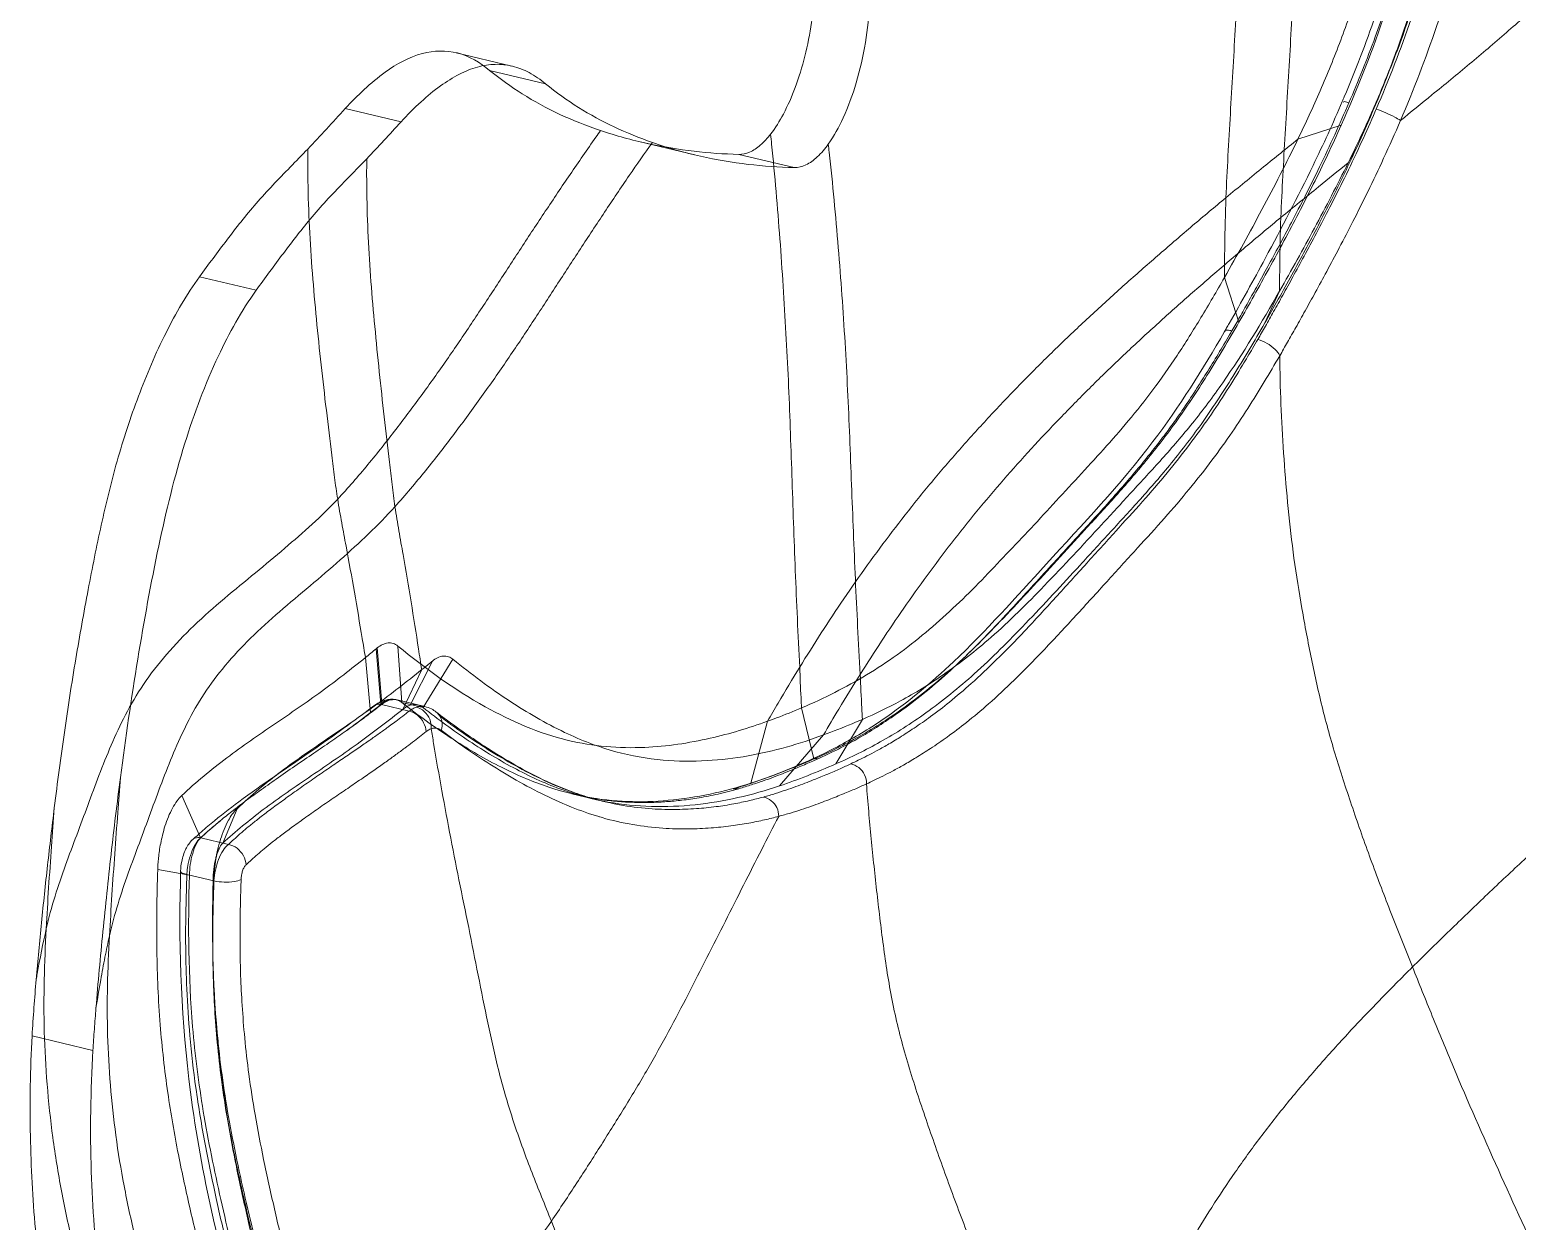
# Model space of a CAD drawing. Header units: inches. Extents: x 143011 to 144494, y -46023 to -44974.
# Drawn here: x 144004.98 to 144028.73, y -45915.22 to -45896.19 of the extents above; entities that cross this region are included whole.
import ezdxf

# ---------------------------------------------------------------- set-up
doc = ezdxf.new("R2010")
doc.units = ezdxf.units.IN
doc.header["$LTSCALE"] = 2
doc.header["$MEASUREMENT"] = 0
doc.layers.add('PRODUCT', color=1, linetype='CONTINUOUS', lineweight=15)

msp = doc.modelspace()

# ---------------------------------------------------------------- linework, layer by layer
at = {"layer": 'PRODUCT', "linetype": 'ByBlock'}
for p, q in [((144011.788, -45896.557), (144012.681, -45896.77)), ((144012.323, -45896.839), (144013.218, -45897.053)), ((144010.02, -45897.45), (144010.91, -45897.662)), ((144025.229, -45897.939), (144025.921, -45897.714)), ((144015.601, -45898.189), (144014.707, -45897.976)), ((144017.187, -45898.392), (144016.302, -45898.181)), ((144026.031, -45898.318), (144026.174, -45898.06)), ((144007.693, -45900.135), (144008.597, -45900.351)), ((144024.056, -45900.149), (144024.289, -45900.86)), ((144024.937, -45900.363), (144024.701, -45900.873)), ((144024.056, -45901.012), (144024.057, -45901.011)), ((144010.514, -45906.075), (144010.531, -45906.061)), ((144010.514, -45906.075), (144010.589, -45906.962)), ((144010.531, -45906.061), (144010.605, -45906.949)), ((144010.859, -45906.033), (144010.922, -45906.933)), ((144010.341, -45906.215), (144010.422, -45907.093)), ((144011.41, -45906.271), (144011.053, -45906.977)), ((144011.739, -45906.243), (144011.263, -45907.014)), ((144011.24, -45906.408), (144010.936, -45907.044)), ((144010.478, -45906.987), (144010.479, -45906.986)), ((144010.574, -45906.926), (144010.575, -45906.926)), ((144010.599, -45906.964), (144010.589, -45906.962)), ((144011.041, -45907.069), (144010.599, -45906.964)), ((144010.848, -45906.892), (144010.832, -45906.888)), ((144011.291, -45906.998), (144010.848, -45906.892)), ((144011.263, -45907.014), (144010.922, -45906.933)), ((144017.304, -45907.019), (144017.502, -45907.835)), ((144011.472, -45907.085), (144011.472, -45907.085)), ((144016.761, -45907.232), (144016.496, -45908.222)), ((144018.276, -45907.202), (144017.853, -45907.913)), ((144017.655, -45907.451), (144016.954, -45908.264)), ((144017.468, -45907.839), (144017.469, -45907.838)), ((144017.469, -45907.838), (144017.58, -45907.825)), ((144007.408, -45908.418), (144007.71, -45909.093)), ((144013.971, -45908.471), (144013.639, -45908.392)), ((144016.215, -45908.312), (144016.216, -45908.312)), ((144016.216, -45908.312), (144016.304, -45908.309)), ((144008.291, -45908.629), (144008.062, -45909.178)), ((144014.168, -45908.518), (144014.15, -45908.514)), ((144007.577, -45909.128), (144007.577, -45909.127)), ((144008.153, -45909.199), (144007.711, -45909.094)), ((144007.025, -45909.602), (144007.532, -45909.689)), ((144007.39, -45909.624), (144007.39, -45909.625)), ((144007.923, -45909.782), (144007.491, -45909.679)), ((144007.915, -45909.815), (144007.91, -45909.779)), ((144005.019, -45912.255), (144005.991, -45912.487))]:
    msp.add_line(p, q, dxfattribs=at)
for points, start_tangent, end_tangent in [([(144025.155, -45888.977), (144025.951, -45888.85), (144026.52, -45889.11), (144026.92, -45889.708), (144027.174, -45890.607), (144027.275, -45891.753), (144027.23, -45893.065), (144027.017, -45894.483), (144026.587, -45896.029), (144025.921, -45897.714)], (0.945941, 0.32434), (-0.40795, -0.913004)), ([(144026.174, -45898.06), (144026.814, -45896.512), (144027.266, -45895.053), (144027.542, -45893.557), (144027.63, -45892.098), (144027.538, -45890.794), (144027.278, -45889.826), (144026.868, -45889.202), (144026.289, -45888.929), (144025.511, -45889.043)], (0.417822, 0.908529), (-0.949689, -0.313193)), ([(144026.899, -45888.806), (144027.096, -45888.865), (144027.29, -45888.977), (144027.481, -45889.155), (144027.666, -45889.421), (144027.842, -45889.803), (144027.994, -45890.343), (144028.101, -45891.079), (144028.142, -45892.035), (144028.079, -45893.246), (144027.854, -45894.659), (144027.442, -45896.139), (144026.867, -45897.641)], (0.983888, -0.178783), (-0.393704, -0.919237)), ([(144026.613, -45888.998), (144026.752, -45889.045), (144026.936, -45889.154), (144027.115, -45889.326), (144027.29, -45889.584), (144027.453, -45889.953), (144027.594, -45890.472), (144027.692, -45891.18), (144027.726, -45892.102), (144027.66, -45893.266), (144027.438, -45894.611), (144027.039, -45896.015), (144026.481, -45897.457)], (0.971539, -0.236878), (-0.395938, -0.918277)), ([(144025.971, -45897.26), (144026.466, -45895.971), (144026.922, -45894.331), (144027.139, -45892.846), (144027.174, -45891.506), (144027.051, -45890.324), (144026.758, -45889.444)], (0.390602, 0.92056), (-0.467073, 0.884219)), ([(144026.714, -45889.289), (144026.861, -45889.525), (144027.001, -45889.843), (144027.123, -45890.263), (144027.219, -45890.816), (144027.274, -45891.525), (144027.277, -45892.32), (144027.227, -45893.08), (144027.135, -45893.788), (144026.993, -45894.532), (144026.777, -45895.362), (144026.464, -45896.305), (144026.044, -45897.359)], (0.597827, -0.801625), (-0.395338, -0.918536)), ([(144024.08, -45898.873), (144024.113, -45898.205), (144024.151, -45897.533), (144024.19, -45896.864), (144024.229, -45896.195), (144024.268, -45895.527), (144024.307, -45894.858), (144024.35, -45894.188), (144024.398, -45893.518), (144024.455, -45892.848), (144024.522, -45892.181), (144024.6, -45891.52), (144024.688, -45890.866), (144024.783, -45890.219), (144024.868, -45889.67)], (0.042918, 0.999079), (0.155265, 0.987873)), ([(144025.229, -45897.939), (144025.585, -45897.164), (144025.914, -45896.357), (144026.197, -45895.534), (144026.416, -45894.726), (144026.567, -45893.938), (144026.658, -45893.137), (144026.687, -45892.306), (144026.643, -45891.487), (144026.534, -45890.826), (144026.37, -45890.328), (144026.161, -45889.968), (144025.907, -45889.726), (144025.604, -45889.598), (144025.255, -45889.585), (144024.868, -45889.67)], (0.43439, 0.900725), (-0.956838, -0.290623)), ([(144025.766, -45889.885), (144025.751, -45889.977), (144025.653, -45890.614), (144025.56, -45891.254), (144025.473, -45891.898), (144025.396, -45892.546), (144025.33, -45893.199), (144025.274, -45893.857), (144025.226, -45894.519), (144025.183, -45895.184), (144025.143, -45895.85), (144025.104, -45896.518), (144025.065, -45897.186), (144025.027, -45897.854), (144024.989, -45898.523), (144024.957, -45899.189)], (-0.155995, -0.987758), (-0.041311, -0.999146)), ([(144025.766, -45889.885), (144026.125, -45889.805), (144026.452, -45889.804), (144026.739, -45889.899), (144026.984, -45890.096), (144027.196, -45890.404), (144027.376, -45890.858), (144027.508, -45891.506), (144027.569, -45892.332), (144027.552, -45893.211), (144027.465, -45894.053), (144027.324, -45894.835), (144027.136, -45895.568), (144026.908, -45896.271), (144026.642, -45896.966), (144026.346, -45897.652), (144026.031, -45898.318)], (0.956505, 0.291715), (-0.441215, -0.897401)), ([(144034.118, -45891.707), (144033.458, -45892.208), (144032.802, -45892.702), (144032.15, -45893.197), (144031.51, -45893.694), (144030.888, -45894.197), (144030.284, -45894.703), (144029.699, -45895.213), (144029.13, -45895.727), (144028.558, -45896.236), (144027.97, -45896.737), (144027.37, -45897.231), (144026.867, -45897.641)], (-0.794673, -0.607038), (-0.775015, -0.631943)), ([(144026.218, -45897.93), (144026.523, -45897.245), (144026.801, -45896.54), (144027.055, -45895.791), (144027.286, -45894.946), (144027.458, -45894.058), (144027.551, -45893.223), (144027.571, -45892.551)], (0.429344, 0.903141), (-0.008343, 0.999965)), ([(144017.506, -45895.543), (144017.463, -45896.075), (144017.357, -45896.615), (144017.202, -45897.114), (144017.014, -45897.537), (144016.81, -45897.858)], (-0.014858, -0.99989), (-0.613398, -0.789774)), ([(144018.384, -45895.752), (144018.325, -45896.396), (144018.177, -45897.039), (144017.968, -45897.599), (144017.731, -45898.016)], (-0.014306, -0.999898), (-0.580991, -0.81391)), ([(144012.323, -45896.839), (144011.809, -45896.562), (144011.255, -45896.569), (144010.656, -45896.869), (144010.02, -45897.45)], (-0.772767, 0.63469), (-0.672693, -0.739922)), ([(144013.218, -45897.053), (144012.955, -45896.875), (144012.687, -45896.772), (144012.414, -45896.743), (144012.132, -45896.786), (144011.841, -45896.901), (144011.54, -45897.087), (144011.229, -45897.341), (144010.91, -45897.662)], (-0.773402, 0.633915), (-0.674097, -0.738643)), ([(144014.097, -45897.801), (144013.436, -45897.537), (144012.846, -45897.215), (144012.323, -45896.839)], (-0.947564, 0.319567), (-0.772767, 0.63469)), ([(144014.923, -45897.991), (144014.314, -45897.742), (144013.745, -45897.431), (144013.218, -45897.053)], (-0.943866, 0.330328), (-0.773402, 0.633915)), ([(144025.939, -45897.337), (144025.971, -45897.26)], (0.39408, 0.919076), (0.390602, 0.92056)), ([(144010.02, -45897.45), (144009.721, -45897.776), (144009.42, -45898.095)], (-0.672693, -0.739922), (-0.690668, -0.723172)), ([(144024.132, -45900.881), (144024.708, -45899.842), (144025.472, -45898.359), (144025.939, -45897.337)], (0.49739, 0.867527), (0.393405, 0.919365)), ([(144026.044, -45897.359), (144025.817, -45897.868)], (-0.395355, -0.918528), (-0.417323, -0.908758)), ([(144025.951, -45897.348), (144025.974, -45897.338), (144026.044, -45897.359)], (0.660713, 0.750638), (0.943073, -0.332586)), ([(144026.481, -45897.457), (144026.437, -45897.56)], (-0.39594, -0.918277), (-0.400547, -0.916276)), ([(144026.481, -45897.457), (144026.632, -45897.517), (144026.775, -45897.585), (144026.867, -45897.641)], (0.943058, -0.332628), (0.788293, -0.6153)), ([(144010.91, -45897.662), (144010.636, -45897.959), (144010.362, -45898.25)], (-0.674097, -0.738643), (-0.690457, -0.723374)), ([(144025.921, -45897.714), (144025.702, -45898.192), (144025.475, -45898.659), (144025.242, -45899.116), (144025.007, -45899.563), (144024.769, -45900.002), (144024.53, -45900.435), (144024.289, -45900.86)], (-0.40795, -0.913004), (-0.497983, -0.867187)), ([(144026.437, -45897.56), (144026.22, -45898.04), (144025.973, -45898.559), (144025.74, -45899.023), (144025.525, -45899.438), (144025.328, -45899.808), (144025.149, -45900.137), (144024.988, -45900.43), (144024.842, -45900.691), (144024.71, -45900.925), (144024.589, -45901.135)], (-0.400547, -0.916276), (-0.501727, -0.865026)), ([(144026.867, -45897.641), (144026.599, -45898.243), (144026.346, -45898.777), (144026.109, -45899.251), (144025.89, -45899.674), (144025.689, -45900.05), (144025.508, -45900.384), (144025.345, -45900.68), (144025.197, -45900.944), (144025.063, -45901.181), (144024.94, -45901.396)], (-0.393445, -0.919348), (-0.502379, -0.864648)), ([(144009.898, -45903.687), (144010.38, -45903.135), (144010.83, -45902.569), (144011.258, -45901.998), (144011.666, -45901.424), (144012.058, -45900.846), (144012.442, -45900.264), (144012.826, -45899.677), (144013.213, -45899.09), (144013.609, -45898.501), (144014.021, -45897.907), (144014.097, -45897.801)], (0.680035, 0.73318), (0.582346, 0.812941)), ([(144010.813, -45903.806), (144011.304, -45903.228), (144011.763, -45902.638), (144012.197, -45902.047), (144012.61, -45901.456), (144013.006, -45900.865), (144013.391, -45900.276), (144013.774, -45899.689), (144014.16, -45899.103), (144014.553, -45898.519), (144014.923, -45897.991)], (0.666847, 0.745195), (0.582549, 0.812795)), ([(144016.302, -45898.181), (144015.588, -45898.131), (144014.849, -45898.008), (144014.097, -45897.801)], (-0.999701, 0.024437), (-0.947564, 0.319566)), ([(144017.187, -45898.392), (144016.451, -45898.34), (144015.693, -45898.211), (144014.923, -45897.991)], (-0.999731, 0.023193), (-0.943867, 0.330327)), ([(144016.81, -45897.858), (144016.646, -45898.034), (144016.475, -45898.145), (144016.302, -45898.181)], (-0.613425, -0.789753), (-0.999701, 0.024437)), ([(144016.81, -45897.858), (144016.827, -45898.018), (144016.898, -45898.775), (144016.959, -45899.531), (144017.011, -45900.286), (144017.056, -45901.039), (144017.094, -45901.792), (144017.124, -45902.544), (144017.15, -45903.301), (144017.176, -45904.063), (144017.204, -45904.827), (144017.238, -45905.594), (144017.275, -45906.37)], (0.100891, -0.994898), (0.050401, -0.998729)), ([(144024.056, -45900.149), (144024.655, -45899.063), (144025.229, -45897.939)], (0.494951, 0.868921), (0.434389, 0.900725)), ([(144025.229, -45897.939), (144024.683, -45898.38), (144024.08, -45898.873)], (-0.778408, -0.627759), (-0.77321, -0.634149)), ([(144025.817, -45897.868), (144025.577, -45898.377), (144025.344, -45898.847), (144025.127, -45899.267), (144024.93, -45899.639), (144024.749, -45899.972), (144024.585, -45900.272), (144024.435, -45900.541)], (-0.417323, -0.908758), (-0.488359, -0.872643)), ([(144009.42, -45898.095), (144009.14, -45898.384), (144008.862, -45898.673), (144008.598, -45898.964), (144008.355, -45899.256), (144008.128, -45899.549), (144007.908, -45899.841), (144007.693, -45900.135)], (-0.690672, -0.723168), (-0.588258, -0.808673)), ([(144010.362, -45898.25), (144010.038, -45898.584), (144009.748, -45898.887), (144009.491, -45899.177), (144009.256, -45899.467), (144009.031, -45899.761), (144008.812, -45900.056), (144008.597, -45900.351)], (-0.690457, -0.723374), (-0.58553, -0.810651)), ([(144009.898, -45903.687), (144009.848, -45903.34), (144009.804, -45902.985), (144009.717, -45902.265), (144009.634, -45901.54), (144009.559, -45900.813), (144009.495, -45900.081), (144009.447, -45899.343), (144009.423, -45898.605), (144009.42, -45898.095)], (-0.155517, 0.987833), (0.006531, 0.999979)), ([(144010.813, -45903.806), (144010.766, -45903.453), (144010.724, -45903.094), (144010.641, -45902.372), (144010.562, -45901.651), (144010.491, -45900.931), (144010.43, -45900.213), (144010.386, -45899.498), (144010.363, -45898.787), (144010.362, -45898.25)], (-0.145949, 0.989292), (0.009626, 0.999954)), ([(144017.731, -45898.016), (144017.555, -45898.221), (144017.372, -45898.35), (144017.187, -45898.392)], (-0.581017, -0.813891), (-0.999731, 0.023193)), ([(144017.731, -45898.016), (144017.746, -45898.148), (144017.824, -45898.91), (144017.891, -45899.67), (144017.95, -45900.429), (144017.999, -45901.187), (144018.04, -45901.944), (144018.074, -45902.699), (144018.103, -45903.455), (144018.132, -45904.21), (144018.164, -45904.965), (144018.2, -45905.722), (144018.24, -45906.484)], (0.109683, -0.993967), (0.055571, -0.998455)), ([(144024.701, -45900.873), (144024.917, -45900.491), (144025.132, -45900.104), (144025.345, -45899.711), (144025.556, -45899.312), (144025.765, -45898.904), (144025.972, -45898.488), (144026.174, -45898.06)], (0.496712, 0.867915), (0.417822, 0.908529)), ([(144026.031, -45898.318), (144025.494, -45899.358), (144024.937, -45900.363)], (-0.441215, -0.897401), (-0.495905, -0.868377)), ([(144026.031, -45898.318), (144025.559, -45898.7), (144024.957, -45899.189)], (-0.778805, -0.627266), (-0.774534, -0.632532)), ([(144017.275, -45906.37), (144017.619, -45905.822), (144017.98, -45905.277), (144018.358, -45904.737), (144018.754, -45904.203), (144019.168, -45903.674), (144019.601, -45903.154), (144020.051, -45902.644), (144020.514, -45902.144), (144020.992, -45901.652), (144021.484, -45901.168), (144021.987, -45900.695), (144022.5, -45900.23), (144023.021, -45899.772), (144023.548, -45899.319), (144024.08, -45898.873)], (0.520298, 0.853985), (0.770001, 0.638042)), ([(144024.056, -45900.149), (144024.062, -45899.646), (144024.08, -45898.873)], (0.00702, 0.999975), (0.030195, 0.999544)), ([(144018.24, -45906.484), (144018.58, -45905.955), (144018.936, -45905.428), (144019.308, -45904.906), (144019.697, -45904.389), (144020.104, -45903.879), (144020.529, -45903.377), (144020.972, -45902.882), (144021.429, -45902.396), (144021.9, -45901.918), (144022.384, -45901.447), (144022.881, -45900.984), (144023.388, -45900.528), (144023.905, -45900.077), (144024.428, -45899.631), (144024.957, -45899.189)], (0.529743, 0.848158), (0.771211, 0.63658)), ([(144024.937, -45900.363), (144024.94, -45899.956), (144024.957, -45899.189)], (0.005466, 0.999985), (0.029052, 0.999578)), ([(144007.693, -45900.135), (144007.157, -45901.029), (144006.718, -45902.041), (144006.376, -45903.082), (144006.123, -45904.1), (144005.915, -45905.13), (144005.717, -45906.234), (144005.534, -45907.411), (144005.374, -45908.613)], (-0.588258, -0.808673), (-0.122614, -0.992454)), ([(144017.304, -45907.019), (144017.838, -45906.771), (144018.344, -45906.491), (144018.829, -45906.172), (144019.288, -45905.813), (144019.722, -45905.429), (144020.131, -45905.03), (144020.525, -45904.616), (144020.919, -45904.202), (144021.319, -45903.77), (144021.724, -45903.331), (144022.126, -45902.891), (144022.522, -45902.437), (144022.913, -45901.943), (144023.301, -45901.391), (144023.681, -45900.788), (144024.056, -45900.149)], (0.920616, 0.39047), (0.494946, 0.868924)), ([(144008.597, -45900.351), (144007.993, -45901.4), (144007.459, -45902.791), (144007.042, -45904.431), (144006.707, -45906.239), (144006.429, -45908.131)], (-0.58553, -0.810651), (-0.129303, -0.991605)), ([(144024.937, -45900.363), (144024.029, -45901.828), (144023.546, -45902.473), (144023.058, -45903.044), (144022.573, -45903.575), (144022.098, -45904.092), (144021.181, -45905.069), (144020.331, -45905.892), (144019.564, -45906.491), (144018.883, -45906.908), (144018.276, -45907.202)], (-0.495905, -0.868377), (-0.916157, -0.40082)), ([(144024.435, -45900.541), (144024.299, -45900.783), (144024.175, -45900.998)], (-0.488359, -0.872643), (-0.500697, -0.865623)), ([(144024.289, -45900.86), (144023.778, -45901.712), (144023.273, -45902.466), (144022.775, -45903.109), (144022.291, -45903.668), (144021.826, -45904.178), (144021.378, -45904.668), (144020.527, -45905.584), (144019.724, -45906.378), (144018.958, -45907.002), (144018.225, -45907.475), (144017.502, -45907.835)], (-0.497988, -0.867184), (-0.914741, -0.40404)), ([(144017.853, -45907.913), (144018.561, -45907.563), (144019.29, -45907.099), (144020.062, -45906.476), (144020.88, -45905.673), (144021.752, -45904.739), (144022.21, -45904.239), (144022.685, -45903.719), (144023.178, -45903.148), (144023.683, -45902.492), (144024.191, -45901.727), (144024.701, -45900.873)], (0.915207, 0.402983), (0.496711, 0.867916)), ([(144017.922, -45907.615), (144018.59, -45907.212), (144019.733, -45906.281), (144021.208, -45904.726), (144022.916, -45902.767), (144024.057, -45901.011)], (0.882015, 0.471222), (0.499394, 0.866375)), ([(144024.139, -45901.06), (144023.957, -45901.369)], (-0.502827, -0.864387), (-0.514351, -0.857579)), ([(144024.057, -45901.012), (144024.092, -45900.951)], (0.501398, 0.865217), (0.499507, 0.86631)), ([(144024.057, -45901.011), (144024.057, -45901.01), (144024.1, -45900.989), (144024.175, -45900.998)], (0.49534, 0.868699), (0.963783, -0.266688)), ([(144024.092, -45900.951), (144024.132, -45900.881)], (0.499507, 0.86631), (0.49739, 0.867527)), ([(144024.175, -45900.998), (144024.139, -45901.06)], (-0.500703, -0.865619), (-0.502827, -0.864387)), ([(144024.506, -45901.278), (144024.347, -45901.544)], (-0.506703, -0.86212), (-0.517097, -0.855927)), ([(144024.589, -45901.135), (144024.506, -45901.278)], (-0.501721, -0.865029), (-0.506703, -0.86212)), ([(144024.589, -45901.135), (144024.737, -45901.198), (144024.867, -45901.295), (144024.94, -45901.396)], (0.964098, -0.265547), (0.356401, -0.934333)), ([(144023.957, -45901.369), (144023.767, -45901.68), (144023.596, -45901.949), (144023.437, -45902.191), (144023.279, -45902.419), (144023.114, -45902.645), (144022.935, -45902.878), (144022.736, -45903.125), (144022.515, -45903.387), (144022.278, -45903.658), (144022.022, -45903.943), (144021.746, -45904.245), (144021.45, -45904.572), (144021.135, -45904.918), (144020.81, -45905.273), (144020.48, -45905.627), (144020.14, -45905.98), (144019.779, -45906.332), (144019.39, -45906.678), (144018.994, -45906.991), (144018.646, -45907.236), (144018.352, -45907.422), (144018.086, -45907.574), (144017.828, -45907.708)], (-0.514351, -0.857579), (-0.896082, -0.443889)), ([(144024.347, -45901.544), (144024.092, -45901.957), (144023.812, -45902.38), (144023.498, -45902.815), (144023.141, -45903.266), (144022.747, -45903.726), (144022.318, -45904.201), (144021.857, -45904.71), (144021.359, -45905.258), (144020.865, -45905.793), (144020.414, -45906.254), (144020.013, -45906.631), (144019.665, -45906.927), (144019.364, -45907.159), (144019.101, -45907.342), (144018.873, -45907.49), (144018.675, -45907.609), (144018.501, -45907.706), (144018.347, -45907.787), (144018.211, -45907.855), (144018.089, -45907.913)], (-0.517097, -0.855927), (-0.906137, -0.422984)), ([(144024.94, -45901.396), (144024.692, -45901.813), (144024.43, -45902.236), (144024.141, -45902.672), (144023.815, -45903.121), (144023.448, -45903.582), (144023.047, -45904.048), (144022.615, -45904.525), (144022.153, -45905.032), (144021.653, -45905.58), (144021.155, -45906.114), (144020.697, -45906.578), (144020.29, -45906.956), (144019.936, -45907.252), (144019.629, -45907.484), (144019.363, -45907.667), (144019.132, -45907.814), (144018.932, -45907.932), (144018.756, -45908.028), (144018.601, -45908.108), (144018.463, -45908.175), (144018.341, -45908.233)], (-0.502386, -0.864643), (-0.908641, -0.417578)), ([(144027.059, -45911.156), (144026.719, -45910.3), (144026.41, -45909.487), (144026.122, -45908.673), (144025.856, -45907.859), (144025.628, -45907.046), (144025.445, -45906.236), (144025.294, -45905.431), (144025.167, -45904.63), (144025.075, -45903.836), (144025.009, -45903.048), (144024.964, -45902.266), (144024.941, -45901.491), (144024.94, -45901.396)], (-0.373453, 0.927649), (-0.014729, 0.999892)), ([(144027.059, -45911.156), (144027.618, -45910.608), (144028.186, -45910.061), (144028.769, -45909.512), (144029.369, -45908.969), (144029.982, -45908.433), (144030.605, -45907.902), (144031.24, -45907.373), (144031.887, -45906.846), (144032.544, -45906.321), (144033.21, -45905.798), (144033.886, -45905.28), (144034.576, -45904.765), (144035.278, -45904.255), (144035.999, -45903.749), (144036.741, -45903.248)], (0.710061, 0.70414), (0.833492, 0.552531)), ([(144005.245, -45910.546), (144005.385, -45910.026), (144005.552, -45909.532), (144005.731, -45909.05), (144005.908, -45908.575), (144006.087, -45908.096), (144006.282, -45907.615), (144006.509, -45907.132), (144006.797, -45906.646), (144007.164, -45906.168), (144007.602, -45905.707), (144008.09, -45905.271), (144008.585, -45904.862), (144009.053, -45904.47), (144009.49, -45904.086), (144009.898, -45903.687)], (0.220897, 0.975297), (0.686632, 0.727005)), ([(144009.898, -45903.687), (144009.963, -45904.066), (144010.032, -45904.437), (144010.165, -45905.172), (144010.29, -45905.909), (144010.341, -45906.215)], (0.15544, -0.987845), (0.163714, -0.986508)), ([(144006.255, -45910.656), (144006.392, -45910.146), (144006.554, -45909.66), (144006.732, -45909.177), (144006.91, -45908.695), (144007.088, -45908.214), (144007.279, -45907.736), (144007.497, -45907.262), (144007.765, -45906.796), (144008.102, -45906.344), (144008.508, -45905.906), (144008.968, -45905.483), (144009.458, -45905.07), (144009.938, -45904.656), (144010.392, -45904.238), (144010.813, -45903.806)], (0.21918, 0.975684), (0.672579, 0.740025)), ([(144011.24, -45906.408), (144011.189, -45906.078), (144011.07, -45905.325), (144010.942, -45904.571), (144010.876, -45904.192), (144010.813, -45903.806)], (-0.154262, 0.98803), (-0.146003, 0.989284)), ([(144010.341, -45906.215), (144010.514, -45906.075)], (0.778558, 0.627572), (0.774549, 0.632514)), ([(144010.531, -45906.061), (144010.703, -45905.982), (144010.784, -45905.991), (144010.859, -45906.033)], (0.774053, 0.633121), (0.773981, -0.633209)), ([(144010.859, -45906.033), (144012.253, -45907), (144013.576, -45907.537), (144014.8, -45907.65), (144015.847, -45907.503), (144016.761, -45907.232)], (0.773981, -0.633208), (0.938974, 0.343989)), ([(144007.408, -45908.418), (144008.127, -45907.818), (144008.891, -45907.278), (144009.641, -45906.755), (144010.341, -45906.215)], (0.731057, 0.682316), (0.778558, 0.627572)), ([(144011.41, -45906.271), (144011.367, -45906.306), (144011.24, -45906.408)], (-0.775096, -0.631843), (-0.778858, -0.627201)), ([(144011.739, -45906.243), (144011.668, -45906.202), (144011.586, -45906.191), (144011.41, -45906.271)], (-0.774574, 0.632483), (-0.775096, -0.631843)), ([(144017.655, -45907.451), (144016.453, -45907.784), (144015.796, -45907.861), (144015.095, -45907.852), (144014.339, -45907.718), (144013.521, -45907.41), (144012.642, -45906.908), (144011.739, -45906.243)], (-0.93835, -0.345687), (-0.774574, 0.632483)), ([(144011.24, -45906.408), (144010.503, -45906.976), (144009.754, -45907.498), (144009.003, -45908.028), (144008.291, -45908.629)], (-0.778858, -0.627201), (-0.725953, -0.687744)), ([(144017.275, -45906.37), (144016.929, -45906.942), (144016.761, -45907.232)], (-0.527454, -0.849584), (-0.49637, -0.868111)), ([(144017.304, -45907.019), (144017.296, -45906.856), (144017.275, -45906.37)], (-0.044644, 0.999003), (-0.043402, 0.999058)), ([(144018.24, -45906.484), (144017.899, -45907.037), (144017.655, -45907.451)], (-0.536287, -0.844036), (-0.499974, -0.86604)), ([(144018.276, -45907.202), (144018.267, -45907.022), (144018.24, -45906.484)], (-0.050177, 0.99874), (-0.047698, 0.998862)), ([(144007.879, -45908.865), (144008.318, -45908.52), (144009.485, -45907.704), (144010.478, -45906.985)], (0.769125, 0.639099), (0.795307, 0.606207)), ([(144010.589, -45906.962), (144010.422, -45907.093)], (-0.785579, -0.618761), (-0.790336, -0.612674)), ([(144010.599, -45906.964), (144010.432, -45907.092)], (-0.790463, -0.612509), (-0.796002, -0.605294)), ([(144010.478, -45906.987), (144010.537, -45906.946), (144010.574, -45906.926)], (0.790528, 0.612426), (0.898905, 0.438143)), ([(144010.479, -45906.986), (144010.509, -45906.969), (144010.599, -45906.964)], (0.796616, 0.604486), (0.975178, -0.221423)), ([(144010.575, -45906.926), (144010.66, -45906.894)], (0.899457, 0.43701), (0.968932, 0.247328)), ([(144010.575, -45906.926), (144010.584, -45906.922), (144010.676, -45906.916)], (0.899902, 0.436092), (0.974221, -0.225597)), ([(144010.605, -45906.949), (144010.589, -45906.962)], (-0.806, -0.591915), (-0.781884, -0.623424)), ([(144010.637, -45906.937), (144010.599, -45906.964)], (-0.847501, -0.530793), (-0.793159, -0.609014)), ([(144010.922, -45906.933), (144010.771, -45906.883), (144010.605, -45906.949)], (-0.787151, 0.61676), (-0.805989, -0.59193)), ([(144010.676, -45906.916), (144010.637, -45906.937)], (-0.900428, -0.435005), (-0.847501, -0.530793)), ([(144010.66, -45906.894), (144010.824, -45906.887)], (0.968932, 0.247328), (0.985571, -0.16926)), ([(144010.768, -45906.888), (144010.676, -45906.916)], (-0.992656, -0.12097), (-0.900337, -0.435194)), ([(144010.798, -45906.886), (144010.778, -45906.887), (144010.768, -45906.888)], (-0.999956, 0.00942), (-0.992656, -0.12097)), ([(144010.849, -45906.892), (144010.798, -45906.886)], (-0.972629, 0.232364), (-0.999956, 0.00942)), ([(144010.824, -45906.887), (144010.849, -45906.892)], (0.985571, -0.16926), (0.971913, -0.235342)), ([(144016.496, -45908.222), (144015.177, -45908.495), (144014.526, -45908.514), (144013.865, -45908.44), (144013.184, -45908.255), (144012.468, -45907.945), (144011.71, -45907.501), (144010.922, -45906.933)], (-0.952116, -0.305736), (-0.787156, 0.616754)), ([(144010.936, -45907.044), (144010.994, -45907.003), (144011.053, -45906.977)], (0.77456, 0.6325), (0.948726, 0.316101)), ([(144011.098, -45907.032), (144011.041, -45907.069)], (-0.87496, -0.484194), (-0.795565, -0.605868)), ([(144011.053, -45906.977), (144011.159, -45906.967), (144011.263, -45907.014)], (0.948726, 0.316101), (0.785081, -0.619393)), ([(144011.155, -45907.006), (144011.098, -45907.032)], (-0.946443, -0.322872), (-0.87496, -0.484194)), ([(144011.236, -45906.992), (144011.155, -45907.006)], (-0.999881, -0.01543), (-0.946451, -0.322848)), ([(144011.155, -45907.006), (144011.281, -45907.075), (144011.367, -45907.201)], (0.973619, -0.228181), (0.366812, -0.930295)), ([(144011.291, -45906.998), (144011.236, -45906.992)], (-0.973588, 0.228312), (-0.999881, -0.01543)), ([(144011.263, -45907.014), (144011.999, -45907.549), (144012.751, -45907.999), (144013.493, -45908.329), (144014.214, -45908.522), (144015.607, -45908.565), (144016.954, -45908.264)], (0.785831, -0.618442), (0.947845, 0.318732)), ([(144011.291, -45906.998), (144011.396, -45907.036)], (0.972831, -0.231516), (0.889729, -0.45649)), ([(144011.396, -45907.036), (144011.472, -45907.085)], (0.889729, -0.45649), (0.79076, -0.612127)), ([(144016.761, -45907.232), (144016.905, -45907.179), (144017.304, -45907.019)], (0.938972, 0.343993), (0.920621, 0.390458)), ([(144008.062, -45909.178), (144008.71, -45908.644), (144009.481, -45908.1), (144010.258, -45907.561), (144010.936, -45907.044)], (0.737968, 0.674836), (0.78332, 0.621619)), ([(144010.422, -45907.093), (144010.032, -45907.386)], (-0.790336, -0.612674), (-0.807808, -0.589445)), ([(144010.245, -45907.233), (144010.032, -45907.386)], (-0.804975, -0.593309), (-0.81531, -0.579025)), ([(144010.432, -45907.092), (144010.245, -45907.233)], (-0.796002, -0.605294), (-0.804975, -0.593309)), ([(144010.811, -45907.245), (144010.719, -45907.312)], (-0.800473, -0.599369), (-0.804954, -0.593338)), ([(144010.825, -45907.234), (144010.811, -45907.245)], (-0.799844, -0.600208), (-0.800473, -0.599369)), ([(144010.937, -45907.149), (144010.825, -45907.234)], (-0.795321, -0.606188), (-0.799844, -0.600208)), ([(144011.041, -45907.069), (144010.937, -45907.149)], (-0.791965, -0.610567), (-0.795321, -0.606188)), ([(144011.041, -45907.069), (144011.172, -45907.135), (144011.271, -45907.255)], (0.974911, -0.222594), (0.466399, -0.884575)), ([(144011.271, -45907.255), (144011.312, -45907.398)], (0.466399, -0.884575), (0.047001, -0.998895)), ([(144011.367, -45907.201), (144011.391, -45907.353)], (0.366812, -0.930295), (-0.067394, -0.997726)), ([(144011.472, -45907.085), (144011.51, -45907.115)], (0.790367, -0.612634), (0.792919, -0.609328)), ([(144011.472, -45907.086), (144011.498, -45907.109), (144011.52, -45907.136)], (0.79157, -0.611078), (0.566166, -0.824291)), ([(144011.51, -45907.115), (144011.541, -45907.138)], (0.792919, -0.609328), (0.795009, -0.606597)), ([(144011.52, -45907.136), (144011.56, -45907.231)], (0.566166, -0.824291), (0.194092, -0.980983)), ([(144011.65, -45907.243), (144011.536, -45907.159)], (-0.808106, 0.589037), (-0.800909, 0.598786)), ([(144011.541, -45907.138), (144011.657, -45907.225)], (0.795009, -0.606597), (0.802657, -0.596441)), ([(144011.56, -45907.231), (144011.551, -45907.377)], (0.194092, -0.980983), (-0.289972, -0.957035)), ([(144011.723, -45907.296), (144011.65, -45907.243)], (-0.812511, 0.582945), (-0.808106, 0.589037)), ([(144011.657, -45907.225), (144012.381, -45907.72), (144013.374, -45908.253), (144013.698, -45908.38)], (0.802657, -0.596441), (0.943102, -0.332502)), ([(144018.276, -45907.202), (144018.113, -45907.272), (144017.655, -45907.451)], (-0.916157, -0.40082), (-0.93835, -0.345687)), ([(144010.032, -45907.386), (144009.791, -45907.555), (144009.517, -45907.742), (144009.216, -45907.948), (144008.916, -45908.156), (144008.647, -45908.347), (144008.414, -45908.516), (144008.209, -45908.672), (144008.024, -45908.82)], (-0.81531, -0.579025), (-0.770176, -0.637832)), ([(144011.312, -45907.398), (144011.207, -45907.479), (144011.094, -45907.567), (144010.969, -45907.661), (144010.829, -45907.765), (144010.673, -45907.878), (144010.498, -45908.001), (144010.303, -45908.136), (144010.087, -45908.284), (144009.854, -45908.442), (144009.618, -45908.605), (144009.391, -45908.765), (144009.184, -45908.914), (144009.005, -45909.047), (144008.854, -45909.164), (144008.726, -45909.268), (144008.617, -45909.361), (144008.521, -45909.446), (144008.435, -45909.524)], (-0.788152, -0.615481), (-0.734395, -0.678723)), ([(144010.719, -45907.312), (144010.701, -45907.326), (144010.563, -45907.426), (144010.409, -45907.535)], (-0.804954, -0.593338), (-0.819302, -0.573362)), ([(144011.352, -45907.371), (144011.312, -45907.398)], (-0.868581, -0.495547), (-0.788216, -0.615398)), ([(144011.391, -45907.353), (144011.352, -45907.371)], (-0.94216, -0.335165), (-0.868581, -0.495547)), ([(144011.448, -45907.342), (144011.391, -45907.353)], (-0.999615, -0.027739), (-0.942262, -0.334878)), ([(144013.31, -45915.216), (144013.154, -45914.826), (144013.001, -45914.442), (144012.723, -45913.675), (144012.495, -45912.908), (144012.316, -45912.144), (144012.16, -45911.383), (144012.009, -45910.622), (144011.854, -45909.861), (144011.704, -45909.1), (144011.561, -45908.341), (144011.43, -45907.585), (144011.391, -45907.353)], (-0.363068, 0.931763), (-0.162743, 0.986669)), ([(144011.551, -45907.377), (144011.502, -45907.35), (144011.448, -45907.342)], (-0.795484, 0.605974), (-0.999615, -0.027739)), ([(144013.606, -45908.593), (144013.15, -45908.387), (144012.694, -45908.14), (144012.277, -45907.885), (144011.894, -45907.628), (144011.551, -45907.377)], (-0.927078, 0.374868), (-0.795426, 0.606051)), ([(144012.099, -45907.555), (144011.723, -45907.296)], (-0.83444, 0.551099), (-0.812511, 0.582945)), ([(144010.409, -45907.535), (144010.235, -45907.655), (144010.041, -45907.788), (144009.825, -45907.935), (144009.591, -45908.095), (144009.354, -45908.26), (144009.125, -45908.423), (144008.916, -45908.574), (144008.735, -45908.71), (144008.581, -45908.83), (144008.45, -45908.936), (144008.338, -45909.032), (144008.24, -45909.119), (144008.153, -45909.199)], (-0.819302, -0.573362), (-0.732665, -0.680589)), ([(144013.432, -45908.281), (144012.959, -45908.062), (144012.51, -45907.813), (144012.099, -45907.555)], (-0.925171, 0.379551), (-0.83444, 0.551099)), ([(144017.563, -45907.795), (144017.922, -45907.615)], (0.904913, 0.425596), (0.882015, 0.471222)), ([(144017.828, -45907.708), (144017.58, -45907.825)], (-0.896082, -0.443889), (-0.91003, -0.414543)), ([(144017.502, -45907.835), (144016.991, -45908.045), (144016.496, -45908.222)], (-0.914741, -0.40404), (-0.952116, -0.305736)), ([(144016.954, -45908.264), (144017.397, -45908.102), (144017.853, -45907.913)], (0.947845, 0.318732), (0.915207, 0.402983)), ([(144017.267, -45907.961), (144017.144, -45908.012), (144017.009, -45908.066)], (-0.923193, -0.384336), (-0.930579, -0.366091)), ([(144017.111, -45907.992), (144017.468, -45907.839)], (0.924801, 0.380452), (0.910643, 0.413195)), ([(144017.58, -45907.825), (144017.483, -45907.869), (144017.379, -45907.914), (144017.267, -45907.961)], (-0.910031, -0.41454), (-0.923193, -0.384336)), ([(144017.469, -45907.838), (144017.563, -45907.795)], (0.910318, 0.41391), (0.904913, 0.425596)), ([(144018.007, -45907.951), (144017.919, -45907.99), (144017.824, -45908.032), (144017.722, -45908.075), (144017.612, -45908.121), (144017.587, -45908.131)], (-0.910745, -0.41297), (-0.925611, -0.378475)), ([(144018.089, -45907.913), (144018.007, -45907.951)], (-0.906139, -0.42298), (-0.910745, -0.41297)), ([(144018.089, -45907.913), (144018.219, -45907.973), (144018.31, -45908.089), (144018.341, -45908.233)], (0.98227, -0.18747), (-0.024401, -0.999702)), ([(144006.429, -45908.131), (144006.28, -45909.358), (144006.15, -45910.592), (144006.039, -45911.813)], (-0.129303, -0.991605), (-0.080122, -0.996785)), ([(144006.429, -45908.131), (144006.387, -45908.692), (144006.339, -45909.349), (144006.294, -45910.005), (144006.255, -45910.656)], (-0.075499, -0.997146), (-0.053092, -0.99859)), ([(144016.298, -45908.288), (144016.608, -45908.186)], (0.957418, 0.288705), (0.942852, 0.333213)), ([(144016.691, -45908.185), (144016.506, -45908.247)], (-0.943051, -0.332648), (-0.951643, -0.307207)), ([(144016.608, -45908.186), (144017.111, -45907.992)], (0.942852, 0.333213), (0.924801, 0.380452)), ([(144017.009, -45908.066), (144016.859, -45908.124), (144016.691, -45908.185)], (-0.930579, -0.366091), (-0.943051, -0.332648)), ([(144017.587, -45908.131), (144017.491, -45908.17), (144017.359, -45908.222), (144017.214, -45908.276), (144017.056, -45908.331), (144016.884, -45908.387)], (-0.925611, -0.378475), (-0.955289, -0.295675)), ([(144007.025, -45909.602), (144007.029, -45909.512), (144007.038, -45909.413), (144007.051, -45909.303), (144007.072, -45909.182), (144007.101, -45909.049), (144007.141, -45908.905), (144007.195, -45908.758), (144007.261, -45908.619), (144007.334, -45908.503), (144007.408, -45908.418)], (0.0304, 0.999538), (0.731057, 0.682316)), ([(144014.15, -45908.514), (144013.911, -45908.45), (144013.432, -45908.281)], (-0.972732, 0.231934), (-0.925171, 0.379551)), ([(144013.698, -45908.38), (144013.723, -45908.388)], (0.943102, -0.332502), (0.944833, -0.327552)), ([(144013.723, -45908.388), (144014.167, -45908.518)], (0.944833, -0.327552), (0.973454, -0.228885)), ([(144013.893, -45908.446), (144014.151, -45908.486)], (0.983044, -0.18337), (0.991883, -0.127155)), ([(144014.014, -45908.469), (144013.918, -45908.452)], (-0.98694, 0.161091), (-0.983271, 0.182146)), ([(144015.971, -45908.395), (144015.669, -45908.454), (144015.395, -45908.493), (144015.148, -45908.516), (144014.92, -45908.528), (144014.698, -45908.529)], (-0.975312, -0.220832), (-0.999894, 0.014578)), ([(144016.304, -45908.309), (144015.971, -45908.395)], (-0.961175, -0.275941), (-0.975312, -0.220832)), ([(144016.215, -45908.312), (144016.298, -45908.288)], (0.961325, 0.275418), (0.957418, 0.288705)), ([(144016.506, -45908.247), (144016.304, -45908.309)], (-0.951643, -0.307207), (-0.961219, -0.275786)), ([(144016.697, -45908.442), (144016.473, -45908.499)], (-0.964127, -0.265441), (-0.973829, -0.22728)), ([(144016.884, -45908.387), (144016.697, -45908.442)], (-0.955289, -0.295675), (-0.964128, -0.265436)), ([(144016.697, -45908.442), (144016.822, -45908.501), (144016.91, -45908.612), (144016.94, -45908.751)], (0.979691, -0.200511), (-0.007446, -0.999972)), ([(144018.341, -45908.233), (144018.257, -45908.27), (144018.169, -45908.309), (144018.074, -45908.35), (144017.972, -45908.392), (144017.861, -45908.437), (144017.739, -45908.485), (144017.607, -45908.536), (144017.461, -45908.589), (144017.302, -45908.644), (144017.129, -45908.698), (144016.94, -45908.751)], (-0.908526, -0.417828), (-0.966553, -0.256466)), ([(144021.694, -45919.458), (144021.294, -45918.585), (144020.916, -45917.745), (144020.553, -45916.9), (144020.206, -45916.051), (144019.873, -45915.198), (144019.556, -45914.342), (144019.255, -45913.482), (144018.979, -45912.617), (144018.762, -45911.745), (144018.618, -45910.867), (144018.51, -45909.988), (144018.417, -45909.109), (144018.341, -45908.233)], (-0.414873, 0.909879), (-0.075542, 0.997143)), ([(144005.374, -45908.613), (144005.266, -45909.532), (144005.169, -45910.45), (144005.084, -45911.358)], (-0.122614, -0.992454), (-0.084582, -0.996417)), ([(144005.245, -45910.546), (144005.283, -45909.89), (144005.329, -45909.232), (144005.374, -45908.613)], (0.05251, 0.99862), (0.072753, 0.99735)), ([(144008.291, -45908.629), (144008.154, -45908.814), (144008.028, -45909.116), (144007.946, -45909.478), (144007.915, -45909.815)], (-0.725953, -0.687744), (-0.027736, -0.999615)), ([(144013.633, -45908.604), (144013.606, -45908.593)], (-0.929055, 0.369942), (-0.927078, 0.374868)), ([(144014.068, -45908.755), (144013.633, -45908.604)], (-0.958523, 0.285014), (-0.929055, 0.369942)), ([(144014.698, -45908.529), (144014.464, -45908.52), (144014.201, -45908.496), (144014.014, -45908.469)], (-0.999894, 0.014578), (-0.98694, 0.161091)), ([(144014.151, -45908.486), (144014.17, -45908.489)], (0.991883, -0.127155), (0.99238, -0.123213)), ([(144015.941, -45908.596), (144015.626, -45908.627), (144015.272, -45908.641), (144014.867, -45908.627), (144014.396, -45908.566), (144014.168, -45908.518)], (-0.99167, -0.128804), (-0.973649, 0.228053)), ([(144016.223, -45908.551), (144015.941, -45908.596)], (-0.983316, -0.181906), (-0.99167, -0.128804)), ([(144016.473, -45908.499), (144016.223, -45908.551)], (-0.973829, -0.22728), (-0.983316, -0.181906)), ([(144007.67, -45909.044), (144007.879, -45908.865)], (0.748868, 0.662719), (0.769125, 0.639099)), ([(144008.025, -45908.821), (144007.71, -45909.093)], (-0.772323, -0.63523), (-0.738269, -0.674506)), ([(144008.024, -45908.82), (144007.858, -45908.961), (144007.711, -45909.094)], (-0.770176, -0.637832), (-0.735767, -0.677235)), ([(144016.94, -45908.751), (144016.669, -45909.278), (144016.379, -45909.849), (144016.088, -45910.425), (144015.794, -45911.006), (144015.496, -45911.593), (144015.182, -45912.185), (144014.849, -45912.783), (144014.487, -45913.387), (144014.108, -45913.994), (144013.716, -45914.605), (144013.31, -45915.216)], (-0.464275, -0.885691), (-0.560538, -0.828129)), ([(144014.085, -45908.761), (144014.068, -45908.755)], (-0.959609, 0.281336), (-0.958523, 0.285014)), ([(144014.121, -45908.771), (144014.085, -45908.761)], (-0.961762, 0.273887), (-0.959609, 0.281336)), ([(144014.613, -45908.883), (144014.121, -45908.771)], (-0.985689, 0.168571), (-0.961762, 0.273887)), ([(144016.177, -45908.904), (144015.859, -45908.936), (144015.501, -45908.952), (144015.09, -45908.94), (144014.613, -45908.883)], (-0.991555, -0.12969), (-0.985689, 0.168571)), ([(144016.94, -45908.751), (144016.715, -45908.807), (144016.462, -45908.859), (144016.177, -45908.904)], (-0.966273, -0.257519), (-0.991555, -0.12969)), ([(144007.474, -45909.271), (144007.577, -45909.128)], (0.439851, 0.898071), (0.736603, 0.676325)), ([(144007.71, -45909.093), (144007.643, -45909.189), (144007.583, -45909.342), (144007.545, -45909.521), (144007.532, -45909.689)], (-0.706603, -0.707611), (-0.017409, -0.999848)), ([(144007.711, -45909.094), (144007.631, -45909.19), (144007.562, -45909.332)], (-0.765191, -0.643803), (-0.352115, -0.935957)), ([(144007.577, -45909.127), (144007.619, -45909.101), (144007.711, -45909.094)], (0.743967, 0.668217), (0.982769, -0.184838)), ([(144007.578, -45909.127), (144007.67, -45909.044)], (0.738645, 0.674095), (0.748868, 0.662719)), ([(144007.408, -45909.472), (144007.474, -45909.271)], (0.19652, 0.9805), (0.439851, 0.898071)), ([(144007.562, -45909.332), (144007.513, -45909.502)], (-0.352115, -0.935957), (-0.201853, -0.979416)), ([(144007.91, -45909.779), (144007.92, -45909.6), (144007.953, -45909.417), (144008.004, -45909.269), (144008.062, -45909.178)], (-0.00333, 0.999994), (0.670935, 0.741516)), ([(144008.153, -45909.199), (144008.069, -45909.295), (144007.997, -45909.438), (144007.946, -45909.609), (144007.923, -45909.782)], (-0.777609, -0.628748), (-0.054425, -0.998518)), ([(144007.95, -45909.428), (144007.959, -45909.39), (144007.972, -45909.332), (144007.988, -45909.262)], (0.246525, 0.969136), (0.216189, 0.976351)), ([(144008.153, -45909.199), (144008.291, -45909.261), (144008.394, -45909.38), (144008.435, -45909.524)], (0.983102, -0.183058), (0.028451, -0.999595)), ([(144009.332, -45920.928), (144009.105, -45920.341), (144008.888, -45919.748), (144008.685, -45919.154), (144008.494, -45918.566), (144008.31, -45917.968), (144008.128, -45917.336), (144007.941, -45916.643), (144007.747, -45915.88), (144007.549, -45915.051), (144007.355, -45914.151), (144007.186, -45913.164), (144007.065, -45912.08), (144007.011, -45910.892), (144007.025, -45909.602)], (-0.368086, 0.929792), (0.0304, 0.999538)), ([(144007.39, -45909.624), (144007.408, -45909.472)], (0.035895, 0.999356), (0.19652, 0.9805)), ([(144007.39, -45909.683), (144007.391, -45909.625)], (0.028406, 0.999596), (0.030564, 0.999533)), ([(144007.39, -45909.625), (144007.39, -45909.629), (144007.42, -45909.657), (144007.491, -45909.679)], (-0.18132, -0.983424), (0.980111, -0.198449)), ([(144007.493, -45909.638), (144007.491, -45909.679)], (-0.085854, -0.996308), (-0.048608, -0.998818)), ([(144007.513, -45909.502), (144007.493, -45909.638)], (-0.201853, -0.979416), (-0.085854, -0.996308)), ([(144008.435, -45909.524), (144008.405, -45909.563), (144008.381, -45909.62), (144008.363, -45909.688), (144008.356, -45909.757)], (-0.734231, -0.678899), (-0.035236, -0.999379)), ([(144009.518, -45920.401), (144008.4, -45917.056), (144007.547, -45913.153), (144007.386, -45909.805)], (-0.360668, 0.932694), (0.02387, 0.999715)), ([(144007.386, -45909.805), (144007.39, -45909.683)], (0.02387, 0.999715), (0.028406, 0.999596)), ([(144007.491, -45909.679), (144007.475, -45910.226), (144007.471, -45910.837), (144007.489, -45911.509), (144007.538, -45912.251), (144007.634, -45913.087), (144007.782, -45913.986), (144007.96, -45914.854), (144008.135, -45915.626), (144008.301, -45916.308), (144008.46, -45916.924), (144008.616, -45917.489), (144008.77, -45918.005), (144008.916, -45918.467), (144009.052, -45918.876), (144009.18, -45919.242), (144009.299, -45919.571), (144009.409, -45919.867)], (-0.036808, -0.999322), (0.352858, -0.935677)), ([(144007.532, -45909.689), (144007.582, -45912.11), (144007.753, -45913.463), (144008.033, -45914.869), (144008.376, -45916.302), (144008.769, -45917.737), (144009.726, -45920.501)], (-0.031136, -0.999515), (0.365944, -0.930637)), ([(144010.125, -45920.476), (144009.181, -45917.757), (144008.788, -45916.346), (144008.443, -45914.935), (144008.156, -45913.548), (144007.974, -45912.206), (144007.91, -45909.779)], (-0.366978, 0.93023), (0.027244, 0.999629)), ([(144007.915, -45909.815), (144007.906, -45911.094), (144007.97, -45912.275), (144008.105, -45913.353), (144008.287, -45914.335), (144008.49, -45915.234), (144008.695, -45916.064), (144008.893, -45916.811), (144009.084, -45917.494), (144009.277, -45918.141), (144009.48, -45918.781), (144009.698, -45919.425), (144009.93, -45920.069), (144010.174, -45920.704)], (-0.027736, -0.999615), (0.36894, -0.929453)), ([(144007.923, -45909.782), (144007.912, -45910.123), (144007.905, -45910.494), (144007.904, -45910.9), (144007.913, -45911.344), (144007.935, -45911.829), (144007.976, -45912.362), (144008.043, -45912.954), (144008.142, -45913.612), (144008.28, -45914.341), (144008.452, -45915.134), (144008.639, -45915.929), (144008.82, -45916.648), (144008.993, -45917.286), (144009.158, -45917.85), (144009.318, -45918.355), (144009.469, -45918.809), (144009.613, -45919.218), (144009.748, -45919.588), (144009.875, -45919.924)], (-0.036956, -0.999317), (0.357678, -0.933845)), ([(144007.923, -45909.782), (144008.086, -45909.8), (144008.247, -45909.791), (144008.356, -45909.757)], (0.980079, -0.19861), (0.85748, 0.514518)), ([(144008.356, -45909.757), (144008.346, -45910.094), (144008.34, -45910.46), (144008.34, -45910.859), (144008.349, -45911.294), (144008.373, -45911.769), (144008.414, -45912.291), (144008.481, -45912.869), (144008.579, -45913.513), (144008.716, -45914.23), (144008.888, -45915.016), (144009.074, -45915.804), (144009.254, -45916.517), (144009.426, -45917.148), (144009.589, -45917.705), (144009.746, -45918.204), (144009.896, -45918.653), (144010.037, -45919.057), (144010.171, -45919.424), (144010.296, -45919.757), (144010.413, -45920.061)], (-0.035112, -0.999383), (0.363939, -0.931423)), ([(144005.084, -45911.358), (144005.101, -45911.262), (144005.245, -45910.546)], (0.169356, 0.985555), (0.218038, 0.97594)), ([(144005.245, -45910.546), (144005.213, -45911.36), (144005.214, -45912.191), (144005.259, -45913.029), (144005.35, -45913.878), (144005.488, -45914.732), (144005.673, -45915.588), (144005.909, -45916.443), (144006.191, -45917.282), (144006.498, -45918.102), (144006.823, -45918.914), (144007.161, -45919.722), (144007.336, -45920.127), (144007.517, -45920.534), (144007.705, -45920.943), (144007.9, -45921.354), (144008.318, -45922.189), (144008.542, -45922.609), (144008.767, -45923.038)], (-0.055433, -0.998462), (0.455534, -0.890219)), ([(144006.039, -45911.813), (144006.114, -45911.363), (144006.182, -45911), (144006.255, -45910.656)], (0.155731, 0.987799), (0.221373, 0.975189)), ([(144009.65, -45922.646), (144009.436, -45922.24), (144009.224, -45921.842), (144009.02, -45921.445), (144008.824, -45921.048), (144008.454, -45920.256), (144008.106, -45919.462), (144007.774, -45918.667), (144007.455, -45917.872), (144007.157, -45917.073), (144006.888, -45916.271), (144006.664, -45915.462), (144006.488, -45914.652), (144006.356, -45913.844), (144006.269, -45913.041), (144006.225, -45912.246), (144006.223, -45911.453), (144006.255, -45910.656)], (-0.456131, 0.889913), (0.056387, 0.998409)), ([(144007.905, -45911.011), (144007.904, -45910.958), (144007.904, -45910.929), (144007.905, -45910.991), (144007.91, -45911.174), (144007.921, -45911.446), (144007.938, -45911.757), (144007.963, -45912.076), (144007.997, -45912.419)], (-0.01203, 0.999928), (0.109343, -0.994004)), ([(144021.694, -45919.458), (144021.8, -45919.184), (144021.912, -45918.918), (144022.142, -45918.375), (144022.379, -45917.811), (144022.633, -45917.246), (144022.903, -45916.683), (144023.193, -45916.12), (144023.508, -45915.557), (144023.853, -45914.995), (144024.228, -45914.434), (144024.631, -45913.875), (144025.064, -45913.324), (144025.528, -45912.776), (144026.019, -45912.23), (144026.532, -45911.69), (144027.059, -45911.156)], (0.332006, 0.943277), (0.707817, 0.706396)), ([(144027.059, -45911.156), (144027.375, -45911.939), (144027.712, -45912.755), (144028.43, -45914.396), (144029.189, -45916.039), (144030, -45917.671), (144030.874, -45919.284), (144031.804, -45920.879), (144032.77, -45922.462), (144033.784, -45924.025), (144034.871, -45925.549), (144036.035, -45927.026), (144037.263, -45928.453), (144038.545, -45929.832), (144039.877, -45931.157), (144041.263, -45932.417), (144042.689, -45933.608)], (0.371339, -0.928497), (0.779928, -0.625869)), ([(144005.084, -45911.358), (144005.049, -45911.804), (144005.019, -45912.255)], (-0.084561, -0.996418), (-0.05445, -0.998516)), ([(144006.039, -45911.813), (144006.013, -45912.148), (144005.991, -45912.487)], (-0.080125, -0.996785), (-0.058442, -0.998291)), ([(144005.019, -45912.255), (144004.992, -45913.857), (144005.072, -45915.343), (144005.245, -45916.712), (144005.476, -45917.96), (144005.728, -45919.096), (144005.997, -45920.13), (144006.276, -45921.062), (144006.557, -45921.897), (144006.836, -45922.648), (144007.111, -45923.335), (144007.387, -45923.978), (144007.669, -45924.598), (144007.962, -45925.205), (144008.267, -45925.804), (144008.585, -45926.396)], (-0.05445, -0.998516), (0.480271, -0.87712)), ([(144005.991, -45912.487), (144005.964, -45914.422), (144006.102, -45916.161), (144006.364, -45917.723), (144006.678, -45919.146), (144007.037, -45920.462), (144007.45, -45921.705), (144007.913, -45922.903), (144008.41, -45924.048), (144008.932, -45925.127), (144009.459, -45926.117)], (-0.058442, -0.998291), (0.484307, -0.874898)), ([(144010.413, -45920.061), (144010.567, -45919.671), (144010.767, -45919.185), (144010.985, -45918.699), (144011.229, -45918.211), (144011.508, -45917.724), (144011.832, -45917.238), (144012.189, -45916.751), (144012.565, -45916.262), (144012.94, -45915.749), (144013.31, -45915.216)], (0.360656, 0.932699), (0.566399, 0.824131)), ([(144020.27, -45928.414), (144019.716, -45927.566), (144019.176, -45926.711), (144018.645, -45925.852), (144018.123, -45924.989), (144017.606, -45924.123), (144017.097, -45923.254), (144016.6, -45922.381), (144016.12, -45921.501), (144015.657, -45920.615), (144015.215, -45919.723), (144014.797, -45918.825), (144014.4, -45917.923), (144014.018, -45917.019), (144013.654, -45916.115), (144013.481, -45915.663), (144013.31, -45915.216)], (-0.555284, 0.831661), (-0.363245, 0.931694))]:
    msp.add_spline(points, degree=3, dxfattribs=dict(at, start_tangent=start_tangent, end_tangent=end_tangent))

doc.saveas('drawing.dxf')
